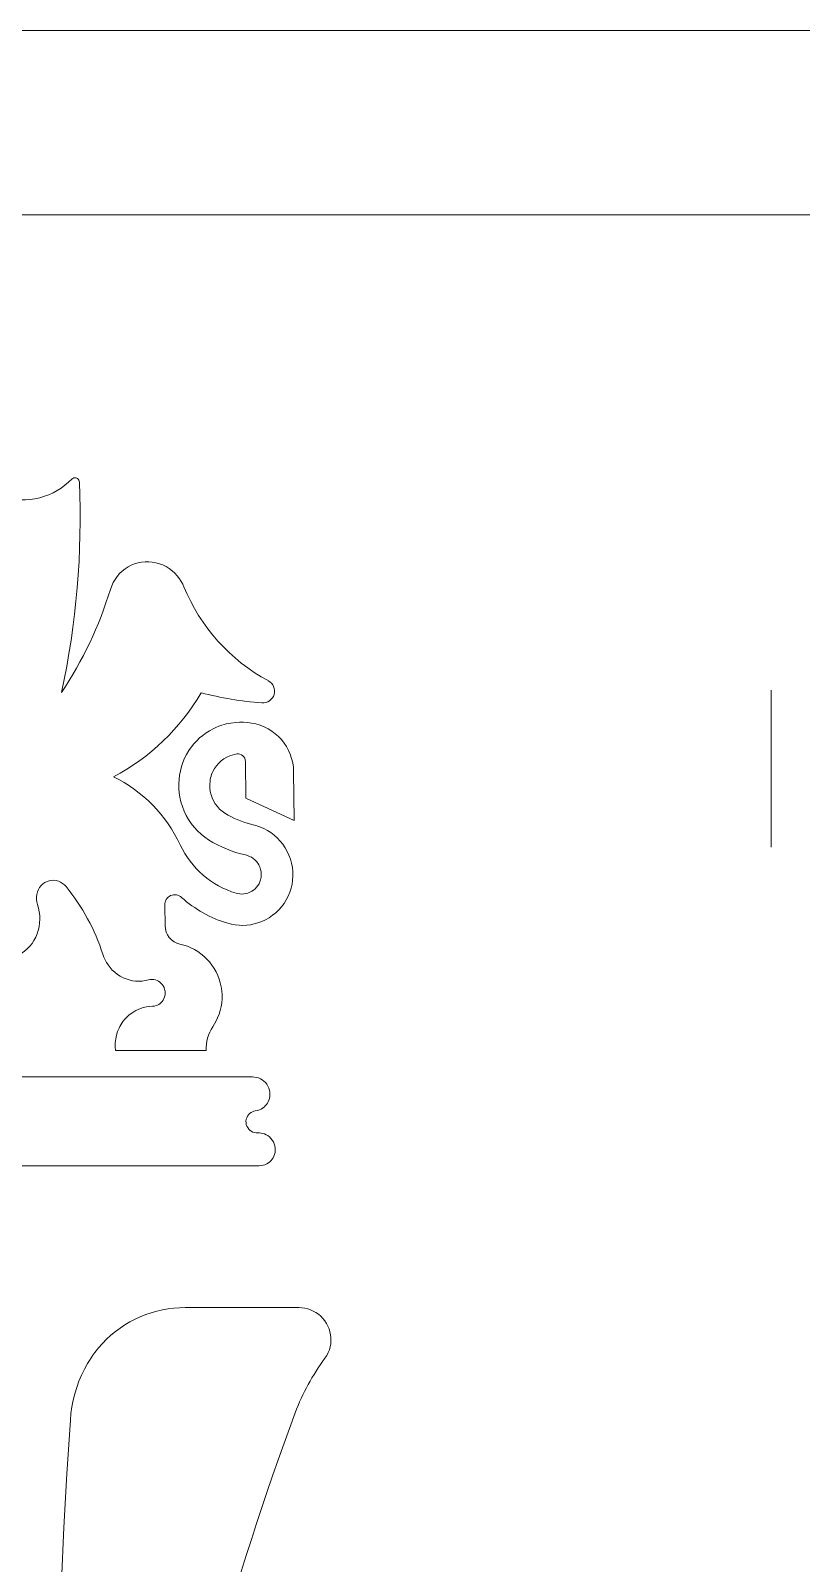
# Model space of a CAD drawing. Extents: x -234 to 800, y -95 to 506.
# Drawn here: x 749.16 to 766.34, y 111.96 to 146.14 of the extents above; entities that cross this region are included whole.
import ezdxf

# ---------------------------------------------------------------- set-up
doc = ezdxf.new("R2010")
doc.units = 0
doc.header["$LTSCALE"] = 7
doc.header["$MEASUREMENT"] = 0
doc.linetypes.add('DASHDOT', pattern=[18.5, 12, -3, 0.5, -3])
doc.layers.get('0').update_dxf_attribs({"linetype": 'CONTINUOUS', "lineweight": 15})

msp = doc.modelspace()

# ---------------------------------------------------------------- linework, layer by layer
at = {"color": 7, "linetype": 'DASHDOT', "lineweight": 13}
msp.add_line((765.6677, 236.431), (765.6677, -8.069), dxfattribs=at)
at = {"color": 7, "lineweight": 13, "ltscale": 0.439655}
msp.add_line((749.4716, 146.1366), (731.8854, 146.1366), dxfattribs=at)
at = {"color": 7, "lineweight": 13}
for p, q in [((799.4499, 146.1366), (749.4716, 146.1366)), ((799.1677, 142.031), (749.6069, 142.031))]:
    msp.add_line(p, q, dxfattribs=at)
at = {"color": 7, "lineweight": 13, "ltscale": 0.435981}
msp.add_line((749.6069, 142.031), (732.1677, 142.031), dxfattribs=at)
at = {"color": 7, "lineweight": 13, "ltscale": 0.020395}
msp.add_line((753.9602, 129.0274), (753.9515, 129.8432), dxfattribs=at)
at = {"color": 7, "lineweight": 13, "ltscale": 0.02726}
msp.add_line((755.024, 129.616), (755.0348, 128.5257), dxfattribs=at)
at = {"color": 7, "lineweight": 13, "ltscale": 0.029649}
msp.add_line((755.0348, 128.5257), (753.9602, 129.0274), dxfattribs=at)
at = {"color": 7, "lineweight": 13, "ltscale": 0.011477}
msp.add_line((752.1525, 126.6407), (752.1594, 126.1817), dxfattribs=at)
at = {"color": 7, "lineweight": 13, "ltscale": 0.050662}
msp.add_line((753.0767, 123.3998), (751.0503, 123.3998), dxfattribs=at)
at = {"color": 7, "lineweight": 13, "ltscale": 0.174076}
msp.add_line((747.1473, 122.8107), (754.1103, 122.8107), dxfattribs=at)
at = {"color": 7, "lineweight": 13, "ltscale": 0.224379}
msp.add_line((754.2585, 120.8293), (745.2833, 120.8293), dxfattribs=at)
at = {"color": 7, "lineweight": 13, "ltscale": 0.0634}
msp.add_line((752.6066, 117.667), (755.1426, 117.667), dxfattribs=at)
at = {"color": 7, "lineweight": 13}
for points in [[(748.7629, 135.6933), (748.8563, 135.6818), (748.9505, 135.6763), (749.045, 135.6769), (749.1525, 135.6849), (749.2592, 135.7006), (749.3645, 135.7239), (749.4682, 135.7547), (749.5657, 135.7912), (749.6608, 135.8344), (749.7531, 135.8839), (749.8424, 135.9396), (749.9281, 136.0013), (750.0099, 136.0687), (750.0874, 136.1415)], [(750.0874, 136.1415), (750.1048, 136.1552), (750.1247, 136.1643), (750.1459, 136.1684), (750.1677, 136.1674), (750.1885, 136.1612), (750.2077, 136.1501), (750.2241, 136.1347), (750.2366, 136.1158), (750.2446, 136.0949), (750.248, 136.0728)], [(750.9416, 133.6801), (750.9694, 133.7576), (751.004, 133.8321), (751.0452, 133.9029), (751.0925, 133.9693), (751.1457, 134.0309), (751.2042, 134.0871), (751.2676, 134.1373), (751.3353, 134.1812), (751.4063, 134.2182), (751.4804, 134.2483), (751.5569, 134.2712), (751.6352, 134.2868), (751.7147, 134.2949), (751.7947, 134.2956), (751.8746, 134.2887), (751.9536, 134.2743), (752.0315, 134.2526), (752.1072, 134.2236), (752.1801, 134.1877), (752.2497, 134.1452), (752.3152, 134.0963), (752.3762, 134.0415), (752.432, 133.9813), (752.4824, 133.916), (752.5195, 133.8585), (752.5523, 133.7984), (752.5805, 133.736)], [(753.1308, 128.0969), (753.0431, 128.1572), (752.9601, 128.2241), (752.8822, 128.297), (752.8099, 128.3756), (752.7435, 128.4596), (752.6835, 128.5483), (752.6302, 128.6413), (752.5839, 128.7382), (752.5449, 128.8383), (752.5133, 128.9411), (752.4894, 129.0459), (752.4744, 129.1438), (752.466, 129.2425), (752.4644, 129.3414), (752.4696, 129.4401), (752.4816, 129.5382), (752.5002, 129.6352), (752.5254, 129.7304), (752.5572, 129.8236), (752.5953, 129.9142), (752.6396, 130.0018), (752.6898, 130.086), (752.7458, 130.1662), (752.8027, 130.237), (752.864, 130.3039), (752.9295, 130.3665), (752.999, 130.4246), (753.0721, 130.478), (753.1485, 130.5264), (753.2279, 130.5697), (753.2915, 130.5998), (753.3565, 130.6265), (753.4229, 130.6499), (753.4734, 130.6652), (753.5245, 130.6787), (753.5761, 130.6901), (753.6281, 130.6997), (753.7331, 130.7128), (753.8206, 130.7177), (753.9084, 130.7172), (753.9961, 130.7113), (754.0833, 130.7)], [(753.7558, 130.0101), (753.7034, 130.0001), (753.6518, 129.9863), (753.6015, 129.9686), (753.5337, 129.9375), (753.4695, 129.8995), (753.4096, 129.8549), (753.3548, 129.8041), (753.3056, 129.7477), (753.2626, 129.6863), (753.2262, 129.6205), (753.2106, 129.5861), (753.1968, 129.5508), (753.1849, 129.5149), (753.1749, 129.4783), (753.1669, 129.4412), (753.1608, 129.4037), (753.1545, 129.328), (753.1562, 129.252), (753.1658, 129.1765), (753.1832, 129.1024), (753.2081, 129.0308), (753.2402, 128.9622), (753.2793, 128.8974), (753.3247, 128.837), (753.3761, 128.7817), (753.4328, 128.7321), (753.4942, 128.6887)], [(754.0968, 128.4412), (754.186, 128.4179), (754.2732, 128.3874), (754.3578, 128.35), (754.4393, 128.306), (754.5172, 128.2556), (754.591, 128.1991), (754.66, 128.1369), (754.724, 128.0694), (754.7829, 127.9962), (754.8357, 127.9185), (754.882, 127.8368), (754.9216, 127.7515), (754.954, 127.6633), (754.9791, 127.5727), (754.9967, 127.4805), (755.0065, 127.3871), (755.0086, 127.2933), (755.0029, 127.1998), (754.9895, 127.1071), (754.9684, 127.0159), (754.9398, 126.9269), (754.904, 126.8406), (754.8612, 126.7577), (754.8117, 126.6786), (754.7562, 126.6043), (754.6948, 126.5349), (754.628, 126.4708), (754.5562, 126.4125), (754.48, 126.3602), (754.3998, 126.3144), (754.3163, 126.2753), (754.2299, 126.2432), (754.1476, 126.2198), (754.0639, 126.2026), (753.9791, 126.1919), (753.8937, 126.1875), (753.8083, 126.1896), (753.7233, 126.1982), (753.6391, 126.2132), (753.5563, 126.2345)], [(753.745, 126.9056), (753.7845, 126.8958), (753.8249, 126.8897), (753.8656, 126.8875), (753.9128, 126.8896), (753.9595, 126.8967), (754.0049, 126.9088), (754.0489, 126.9259), (754.0911, 126.9478), (754.1306, 126.9742), (754.1671, 127.0047), (754.2, 127.0391), (754.2289, 127.0769), (754.2536, 127.1179), (754.2738, 127.1616), (754.289, 127.2071), (754.3005, 127.2638), (754.3044, 127.3216), (754.3007, 127.3794), (754.2895, 127.4364), (754.2709, 127.4913), (754.2501, 127.5349), (754.2245, 127.5761), (754.1949, 127.6142), (754.1615, 127.6488), (754.1247, 127.6794), (754.0848, 127.706), (754.0429, 127.7279), (753.999, 127.7452), (753.9538, 127.7577)], [(749.9506, 127.0527), (749.915, 127.0907), (749.8749, 127.1236), (749.8311, 127.1509), (749.7845, 127.1718), (749.7337, 127.1864), (749.6814, 127.1934), (749.6288, 127.1927), (749.5771, 127.1842), (749.5271, 127.168), (749.4797, 127.1444), (749.4356, 127.1137), (749.3963, 127.0768), (749.3621, 127.0338), (749.3339, 126.9859), (749.3123, 126.9341), (749.2979, 126.8797), (749.2907, 126.8234), (749.291, 126.7664), (749.2986, 126.7098), (749.3135, 126.655)], [(749.3135, 126.655), (749.3372, 126.5747), (749.3541, 126.4925), (749.3639, 126.4092), (749.3666, 126.3253), (749.3622, 126.2416), (749.3507, 126.1588), (749.3321, 126.0777), (749.3068, 125.9994), (749.2751, 125.9241), (749.237, 125.8523), (749.1929, 125.7846), (749.1432, 125.7216), (749.0882, 125.6638), (749.0285, 125.6118), (748.9748, 125.5728), (748.9183, 125.5385), (748.8595, 125.509), (748.7988, 125.4847)], [(752.4915, 125.7706), (752.5748, 125.7497), (752.6564, 125.7224), (752.7361, 125.6891), (752.8132, 125.6499), (752.8875, 125.605), (752.9584, 125.5547), (753.0256, 125.4992), (753.0888, 125.4389), (753.148, 125.3734), (753.2023, 125.3036), (753.2514, 125.23), (753.2951, 125.1529), (753.333, 125.0727), (753.365, 124.9898), (753.3908, 124.9049), (753.4103, 124.8182), (753.4233, 124.7303), (753.4298, 124.6417), (753.4297, 124.5529), (753.423, 124.4644), (753.4097, 124.3769), (753.3899, 124.2906), (753.3638, 124.2062), (753.3314, 124.1242), (753.2994, 124.0571), (753.2633, 123.9922), (753.2231, 123.9299)], [(751.7888, 124.9739), (751.7183, 124.9572), (751.6466, 124.9469), (751.5743, 124.9432), (751.502, 124.946), (751.4302, 124.9554), (751.3593, 124.9712), (751.2901, 124.9933), (751.2225, 125.0218), (751.1575, 125.0564), (751.0956, 125.0966), (751.0373, 125.1424), (750.983, 125.1932), (750.9331, 125.2487), (750.8879, 125.3085), (750.8527, 125.3637), (750.8216, 125.4217), (750.7947, 125.4818), (750.7723, 125.5438)], [(751.8803, 124.3851), (751.9219, 124.3889), (751.9625, 124.3989), (751.9932, 124.411), (752.0222, 124.4266), (752.0493, 124.4456), (752.0743, 124.4678), (752.0966, 124.4929), (752.1159, 124.5204), (752.1349, 124.5568), (752.1489, 124.5961), (752.1576, 124.6372), (752.1607, 124.679), (752.1581, 124.7205), (752.1498, 124.7612), (752.1361, 124.8004), (752.1172, 124.8376), (752.0935, 124.872), (752.0656, 124.9029), (752.04, 124.9249), (752.0122, 124.9437), (751.9826, 124.9591), (751.9452, 124.9728), (751.9062, 124.9813), (751.8664, 124.9844), (751.8271, 124.9819), (751.7888, 124.9739)], [(751.0503, 123.3998), (751.045, 123.4854), (751.0475, 123.5709), (751.0577, 123.6558), (751.0756, 123.7391), (751.101, 123.8202), (751.1338, 123.8982), (751.1528, 123.9359), (751.1736, 123.9726), (751.2196, 124.0418), (751.2718, 124.106), (751.3297, 124.1647), (751.3607, 124.1918), (751.3928, 124.2174), (751.4262, 124.2412), (751.4606, 124.2634), (751.5081, 124.2903), (751.5571, 124.314), (751.6076, 124.3344), (751.6739, 124.3556), (751.7418, 124.3711), (751.8107, 124.381), (751.8803, 124.3851)], [(754.1103, 122.8107), (754.1558, 122.8079), (754.2007, 122.7996), (754.2445, 122.7861), (754.2865, 122.7674), (754.3259, 122.7439), (754.3627, 122.7153), (754.3962, 122.6822), (754.4256, 122.6452), (754.4504, 122.6049), (754.4701, 122.5623), (754.4844, 122.5175), (754.493, 122.4714), (754.4959, 122.4244), (754.4932, 122.3773), (754.4846, 122.3308), (754.4733, 122.2935), (754.4582, 122.2579), (754.4396, 122.224), (754.4176, 122.1924), (754.3924, 122.1632), (754.3645, 122.1368), (754.3343, 122.1136), (754.3019, 122.0936), (754.2677, 122.0772), (754.2202, 122.0608), (754.1711, 122.0511)], [(754.1711, 122.0511), (754.139, 122.0446), (754.108, 122.0339), (754.0747, 122.0164), (754.0445, 121.9939), (754.0181, 121.9668), (753.9964, 121.9357), (753.9797, 121.9014), (753.9685, 121.8647), (753.9631, 121.8265), (753.9638, 121.788), (753.9704, 121.75), (753.9828, 121.7134), (754.0005, 121.6793), (754.0233, 121.6482), (754.0505, 121.6211), (754.0812, 121.5986), (754.1149, 121.5811), (754.1507, 121.5691), (754.1875, 121.5627), (754.2247, 121.562)], [(754.2247, 121.562), (754.2631, 121.5622), (754.3015, 121.5582), (754.3395, 121.5503), (754.377, 121.5382), (754.4129, 121.5222), (754.4469, 121.5024), (754.4851, 121.4738), (754.5197, 121.4401), (754.5499, 121.4021), (754.575, 121.3609), (754.5943, 121.317), (754.6078, 121.271), (754.6152, 121.2233), (754.6164, 121.1749), (754.6113, 121.1267), (754.6, 121.08), (754.5861, 121.043), (754.5682, 121.0078), (754.5467, 120.9749), (754.5218, 120.9446), (754.4938, 120.9174), (754.463, 120.8934), (754.4256, 120.8706), (754.3859, 120.8527), (754.3445, 120.8397), (754.3018, 120.8319), (754.2585, 120.8293)], [(750.0471, 115.1603), (750.0608, 115.3092), (750.0819, 115.457), (750.1104, 115.6031), (750.1463, 115.7473), (750.1894, 115.889), (750.2397, 116.0279), (750.2971, 116.1634), (750.3615, 116.2954), (750.4327, 116.4232), (750.4708, 116.4855), (750.5105, 116.5467), (750.5518, 116.6065), (750.5947, 116.6651), (750.6764, 116.768), (750.763, 116.8664), (750.8544, 116.9599), (750.9503, 117.0485), (751.0505, 117.1318), (751.1547, 117.2097), (751.2627, 117.2819), (751.3744, 117.3484), (751.4892, 117.4088), (751.6067, 117.463), (751.7269, 117.511), (751.8496, 117.5527), (751.9744, 117.588), (752.1011, 117.6169), (752.2294, 117.6392), (752.3545, 117.6546), (752.4803, 117.6639), (752.6066, 117.667)], [(755.1426, 117.667), (755.209, 117.6638), (755.2749, 117.6543), (755.3398, 117.6387), (755.403, 117.617), (755.4641, 117.5895), (755.5225, 117.5563), (755.5776, 117.5178), (755.6293, 117.474), (755.6767, 117.4254), (755.7194, 117.3725), (755.757, 117.3159), (755.789, 117.2559), (755.8153, 117.1932), (755.8354, 117.1283), (755.8493, 117.0617), (755.8567, 116.9942), (755.8575, 116.9264), (755.8518, 116.859), (755.8396, 116.7924), (755.8211, 116.7275), (755.7963, 116.6648), (755.7625, 116.5997), (755.722, 116.5386)], [(750.1607, 91.1227), (750.0691, 92.4574), (749.987, 93.7925), (749.9494, 94.4618), (749.9143, 95.1311), (749.8817, 95.7975), (749.8516, 96.464), (749.8066, 97.5776), (749.7686, 98.6913), (749.7375, 99.8051), (749.7134, 100.9191), (749.6963, 102.033), (749.6864, 103.147), (749.6837, 104.3499), (749.6895, 105.5527), (749.7038, 106.7552), (749.7266, 107.9574), (749.7581, 109.1592), (749.7983, 110.3605), (749.8473, 111.5613), (749.905, 112.7616), (749.9716, 113.9612), (750.0471, 115.1603)]]:
    msp.add_lwpolyline(points, dxfattribs=at)
for centre, radius, start, end in [((731.8904, 135.2667), 18.3754, 347.78673, 2.5144), ((742.4932, 136.279), 8.8391, 326.33579, 342.90074), ((756.4146, 135.2898), 4.1369, 202.06075, 241.78344), ((754.337, 131.4109), 0.2627, 265.14163, 62.47636), ((748.7391, 133.8181), 4.8783, 297.75228, 329.93414), ((754.9321, 139.0501), 7.9252, 255.60126, 265.53192), ((753.9087, 129.5971), 1.1162, 0.97338, 81.00503), ((753.7805, 129.8409), 0.1711, 0.74545, 98.30275), ((749.5932, 126.6277), 3.2047, 24.99765, 63.74749), ((754.5042, 130.2907), 1.8938, 237.77025, 257.5778), ((754.3205, 128.8312), 2.0101, 204.98133, 253.36112), ((754.5087, 130.2724), 2.5752, 237.64991, 257.55601), ((746.4076, 124.1457), 4.5831, 17.76165, 39.36867), ((752.3759, 126.6494), 0.2228, 47.30281, 182.2481), ((754.3191, 128.7953), 2.6721, 227.88234, 253.41309), ((752.5853, 126.1851), 0.4254, 180.47068, 257.2495), ((753.9188, 123.4529), 0.8436, 145.56256, 183.60692), ((759.6972, 113.5923), 4.948, 143.45531, 159.53591)]:
    msp.add_arc(centre, radius, start, end, dxfattribs=at)
msp.add_ellipse((2914.9006, -847.2438), major_axis=(2158.3582, -966.1766), ratio=0.1614951, start_param=3.1518067, end_param=3.2141481, dxfattribs=at)

doc.saveas('drawing.dxf')
